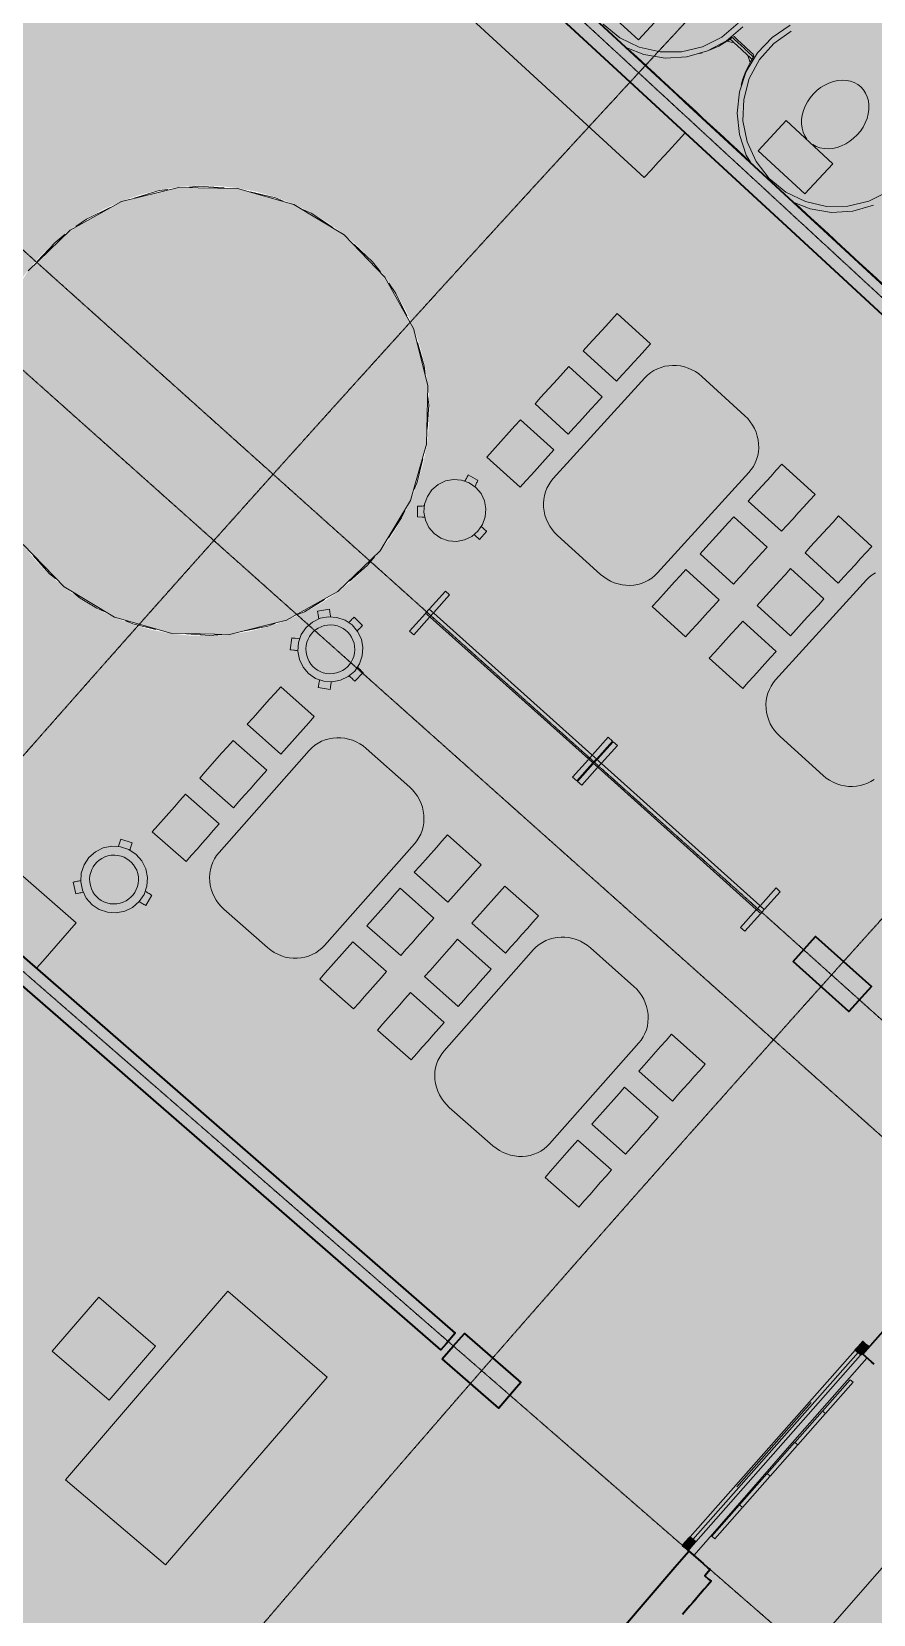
# Model space of a CAD drawing. Header units: millimetres. Extents: x -100577 to 287200, y -212120 to 238461.
# Drawn here: x 61937 to 66425, y 28818 to 37261 of the extents above; entities that cross this region are included whole.
import ezdxf

# ---------------------------------------------------------------- set-up
doc = ezdxf.new("R2010")
doc.units = ezdxf.units.MM
doc.linetypes.add('DASHDOT', pattern=[3.556, 2.54, -0.508, 0, -0.508])
for name, color, linetype, lineweight in [('01_切断（構造・壁）', 7, 'Continuous', 35), ('03_切断（ガラス）', 5, 'Continuous', 13), ('06_部屋の色', 8, 'Continuous', 0), ('10_見えがかり', 7, 'Continuous', 13), ('11_見えがかり（家具）', 8, 'Continuous', 9), ('40_通り芯', 1, 'DASHDOT', 9), ('50_寸法', 3, 'Continuous', 9), ('70_断面の位置', 6, 'DASHDOT', 9)]:
    doc.layers.add(name, color=color, linetype=linetype, lineweight=lineweight)

msp = doc.modelspace()

# ---------------------------------------------------------------- hatches: boundary and pattern name
at = {"layer": '01_切断（構造・壁）'}
for points in [[(65997.5, 32300.8), (66056.7, 32366.7), (66117.7, 32434.8), (66415.5, 32167.7), (66380.7, 32128.8), (66295.4, 32033.7)], [(66475.8, 30111.9), (66470.4, 30116.6), (66430.4, 30152.1), (66415.4, 30165.3), (66369.3, 30206), (66883.4, 30787.8), (67221.3, 31170.1), (67244.9, 31196.9), (67297.1, 31255.9), (67339.9, 31218.1), (67361.4, 31199), (67366.1, 31194.9), (67398.2, 31166.5), (67400.5, 31164.4), (67405.1, 31160.4), (67409.5, 31156.6), (67389, 31133.4), (67380.7, 31124.1), (67414.5, 31094.3), (67406.4, 31085.1), (67397.4, 31074.9), (67395.1, 31072.4), (67394.6, 31071.8), (67394.6, 31071.8), (67376.9, 31051.7), (67354.9, 31026.8), (67337.1, 31006.8), (67337.1, 31006.8), (67328.5, 30997), (67325.7, 30993.8), (67321.1, 30988.6), (67320.9, 30988.4), (67320.4, 30987.9), (67317.3, 30984.3), (67317.3, 30984.3), (67299.6, 30964.2), (67277.5, 30939.3), (67259.8, 30919.3), (67259.8, 30919.3), (67249.3, 30907.4), (67240, 30896.8), (67240, 30896.8), (67237.9, 30894.5), (67237.9, 30894.5), (67182.5, 30831.8), (67182.5, 30831.8), (67172, 30819.9), (67162.6, 30809.3), (67162.6, 30809.3), (67144.9, 30789.3), (67122.9, 30764.4), (67094.7, 30732.4), (67067.6, 30701.8), (67045.6, 30676.9), (67017.4, 30645), (66990.3, 30614.3), (66968.3, 30589.4), (66950.6, 30569.3), (66950.6, 30569.3), (66940.1, 30557.5), (66930.7, 30546.8), (66930.7, 30546.8), (66913, 30526.8), (66891, 30501.9), (66873.2, 30481.8), (66873.2, 30481.8), (66862.8, 30470), (66853.4, 30459.4), (66853.4, 30459.4), (66851.4, 30457.1), (66851.4, 30457.1), (66795.9, 30394.4), (66795.9, 30394.4), (66785.4, 30382.5), (66776.1, 30371.9), (66776.1, 30371.9), (66758.3, 30351.8), (66736.3, 30326.9), (66708.1, 30295), (66681, 30264.3), (66659, 30239.4), (66641.3, 30219.4), (66641.3, 30219.4), (66640.1, 30218.1), (66630.8, 30207.5), (66603.7, 30176.8), (66562.8, 30130.6), (66558.5, 30125.7), (66553.4, 30120), (66544.1, 30109.4), (66526.6, 30124.9), (66510.4, 30139.2), (66506.1, 30134.4), (66503.9, 30131.9), (66481.7, 30106.7), (66481.7, 30106.7), (66481.7, 30106.7)], [(64126.3, 30181.4), (64184.4, 30248.2), (64244.5, 30317.1), (64546.2, 30054.4), (64511.9, 30015), (64428, 29918.6)], [(66328.9, 30228.4), (66343.5, 30244.9), (66368.6, 30273.3), (66387.6, 30256.6), (66398.6, 30246.9), (66373.5, 30218.5), (66358.9, 30201.9), (66340, 30218.6)], [(65407.5, 29185.8), (65422.1, 29202.3), (65447.2, 29230.7), (65466.2, 29214), (65477.2, 29204.2), (65452.1, 29175.8), (65437.5, 29159.3), (65418.6, 29176)], [(64636.4, 27999.6), (64631, 28004.2), (64595.2, 28035), (64575.2, 28052.1), (64529.1, 28091.6), (64528.5, 28092.1), (64528.5, 28092.1), (64528.5, 28092.1), (64936.4, 28567.6), (64944.7, 28577.3), (65366.8, 29069.2), (65441.1, 29155.7), (65464.3, 29135.5), (65505.8, 29099.4), (65517, 29089.6), (65542.9, 29067.1), (65546.3, 29064.2), (65549.9, 29061.1), (65554.3, 29057.3), (65526.1, 29024.4), (65547, 29006.4), (65560.2, 28995.1), (65552.7, 28986.3), (65540.7, 28972.4), (65540.7, 28972.4), (65523.3, 28952.1), (65503.4, 28928.9), (65501.6, 28926.8), (65484.2, 28906.5), (65484.2, 28906.5), (65476.7, 28897.7), (65469.3, 28889.2), (65468.6, 28888.4), (65464.7, 28883.8), (65464.7, 28883.8), (65447.3, 28863.5), (65425.6, 28838.2), (65408.2, 28818), (65408.2, 28818), (65398.8, 28807.1), (65394.4, 28801.8), (65371.3, 28774.9), (65349.6, 28749.7), (65332.2, 28729.4), (65332.2, 28729.4), (65322.9, 28718.5), (65320.4, 28715.7), (65295.3, 28686.4), (65273.6, 28661.1), (65250.5, 28634.2), (65246.9, 28629.9), (65246.5, 28629.5), (65219.3, 28597.8), (65197.6, 28572.5), (65170.9, 28541.3), (65143.3, 28509.2), (65121.6, 28484), (65094.9, 28452.8), (65067.3, 28420.7), (65045.6, 28395.4), (65018.9, 28364.2), (64991.3, 28332.1), (64969.6, 28306.8), (64942.9, 28275.6), (64915.3, 28243.5), (64893.7, 28218.2), (64866.9, 28187.1), (64839.3, 28154.9), (64817.7, 28129.7), (64790.9, 28098.5), (64763.3, 28066.4), (64741.7, 28041.1), (64714.9, 28009.9), (64704.7, 27998.1), (64670.6, 28027.4), (64642.4, 27994.5), (64642.4, 27994.5), (64642.4, 27994.5)]]:
    msp.add_hatch(color=7, dxfattribs=at).paths.add_polyline_path(points)
at = {"layer": '06_部屋の色', "true_color": 0xd8ccb8}
msp.add_hatch(color=8, dxfattribs=at).paths.add_polyline_path([(53145.7, 13394.3), (53666, 14131.8), (54189.7, 14866.8), (54716.8, 15599.3), (55247.4, 16329.3), (55781.5, 17056.8), (56318.9, 17781.8), (56859.8, 18504.2), (57404.1, 19224.1), (57951.8, 19941.4), (58502.8, 20656.2), (59057.2, 21368.3), (59614.9, 22077.8), (60176, 22784.7), (60740.4, 23488.9), (61308.1, 24190.4), (61879.2, 24889.3), (62453.5, 25585.4), (63031.1, 26278.9), (63611.9, 26969.6), (64196, 27657.6), (64783.3, 28342.8), (65373.9, 29025.2), (65967.6, 29704.9), (66564.6, 30381.7), (67164.7, 31055.7), (67768, 31726.9), (68374.5, 32395.3), (68984.1, 33060.7), (69596.8, 33723.3), (70212.7, 34383), (70831.7, 35039.8), (71453.7, 35693.7), (72078.8, 36344.6), (72707, 36992.6), (73338.2, 37637.6), (73972.5, 38279.6), (74609.8, 38918.6), (75250, 39554.6), (75893.3, 40187.6), (76539.6, 40817.5), (77188.8, 41444.4), (77840.9, 42068.3), (78496, 42689), (79154, 43306.7), (79814.9, 43921.2), (80478.7, 44532.7), (81145.4, 45140.9), (82153.8, 44030.5), (81492.4, 43427), (80833.8, 42820.3), (80178, 42210.6), (79525.2, 41597.8), (78875.2, 40981.9), (78228.2, 40363), (77584.1, 39741), (76942.9, 39116), (76304.6, 38487.9), (75669.4, 37856.9), (75037.1, 37222.9), (74407.8, 36585.9), (73781.5, 35945.9), (73158.3, 35303), (72538, 34657.2), (71920.9, 34008.5), (71306.8, 33356.8), (70695.7, 32702.3), (70087.8, 32044.9), (69483, 31384.7), (68881.2, 30721.6), (68282.7, 30055.6), (67687.2, 29386.9), (67094.9, 28715.3), (66505.8, 28041), (65919.9, 27363.9), (65337.2, 26684.1), (64757.7, 26001.5), (64181.4, 25316.2), (63608.3, 24628.2), (63038.5, 23937.5), (62471.9, 23244.1), (61908.7, 22548), (61348.7, 21849.3), (60792, 21148), (60238.6, 20444), (59688.6, 19737.5), (59141.8, 19028.4), (58598.5, 18316.7), (58058.5, 17602.4), (57521.8, 16885.6), (56988.6, 16166.3), (56458.7, 15444.5), (55932.3, 14720.2), (55409.2, 13993.4), (54889.6, 13264.2), (54373.5, 12532.5), (53860.8, 11798.4), (53351.5, 11061.9), (52845.8, 10323), (52343.5, 9581.8), (51844.7, 8838.1), (51349.5, 8092.2), (50857.7, 7343.9), (50369.5, 6593.3), (49884.8, 5840.4), (49403.7, 5085.2), (48926.2, 4327.7), (48452.2, 3568.1), (47177.7, 4359.1), (47655.4, 5124.8), (48136.7, 5888.2), (48621.7, 6649.3), (49110.2, 7408.1), (49602.2, 8164.7), (50097.8, 8918.9), (50597, 9670.8), (51099.7, 10420.3), (51606, 11167.4), (52115.7, 11912.1), (52629, 12654.4)])
at = {"layer": '06_部屋の色', "true_color": 0xe9dfcf}
for points in [[(69183.6, 33329.2), (59145.9, 42600.1), (61199.4, 44791.1), (71100.4, 35374.3), (70142, 34351.7), (70167.6, 34327.8), (69209.3, 33305.4)], [(59145.9, 42600.1), (69183.6, 33329.2), (68240.3, 32292.7), (68266.2, 32269.2), (67323, 31232.9), (67297, 31256.3), (63750.1, 34437.3), (63796.7, 34490.9), (63858.3, 34575.7), (63912.3, 34665.5), (63958.3, 34759.8), (63995.8, 34857.6), (64024.7, 34958.4), (64044.7, 35061.3), (64055.7, 35165.5), (64057.5, 35270.4), (64050.2, 35374.9), (64033.8, 35478.5), (64008.4, 35580.2), (63974.3, 35679.3), (63931.7, 35775.1), (63880.8, 35866.8), (63822.2, 35953.7), (63756.3, 36035.1), (63683.4, 36110.5), (63604.3, 36179.3), (63519.5, 36240.9), (63429.6, 36294.9), (63335.4, 36340.9), (63237.6, 36378.5), (63136.8, 36407.3), (63033.9, 36427.4), (62929.6, 36438.3), (62824.8, 36440.1), (62720.2, 36432.8), (62616.7, 36416.4), (62515, 36391.1), (62415.9, 36356.9), (62320.1, 36314.3), (62228.4, 36263.5), (62141.5, 36204.9), (62060, 36138.9), (61984.6, 36066.1), (61962.4, 36040.5), (57124.7, 40379.3)], [(57124.7, 40379.3), (61962.4, 36040.5), (61915.9, 35986.9), (61854.2, 35902.1), (61800.2, 35812.3), (61754.3, 35718.1), (61716.7, 35620.2), (61687.8, 35519.4), (61667.8, 35416.5), (61656.9, 35312.3), (61655, 35207.5), (61662.4, 35102.9), (61678.8, 34999.3), (61704.1, 34897.6), (61738.2, 34798.5), (61780.9, 34702.7), (61831.7, 34611.1), (61890.3, 34524.1), (61956.3, 34442.7), (62029.1, 34367.3), (62108.2, 34298.5), (62193, 34236.9), (62282.9, 34182.9), (62377.1, 34136.9), (62475, 34099.4), (62575.8, 34070.5), (62678.7, 34050.5), (62782.9, 34039.5), (62887.7, 34037.7), (62992.3, 34045), (63095.8, 34061.4), (63197.6, 34086.7), (63296.7, 34120.9), (63392.4, 34163.5), (63484.1, 34214.3), (63571, 34273), (63652.5, 34338.9), (63727.9, 34411.8), (63750.1, 34437.3), (67297, 31256.3), (66368.9, 30206.1), (66395.1, 30182.9), (65467.2, 29133), (55136.2, 38129.2)], [(53252.5, 35933.7), (55136.2, 38129.2), (65440.9, 29156), (64528.3, 28092.3), (64554.8, 28069.5), (63642.4, 27006.1), (63615.7, 27028.7), (53397.7, 35666.8), (53469.3, 35750.3)], [(66206.3, 32234.4), (68107.4, 34323.2), (69183.6, 33329.2), (68240.3, 32292.7), (68266.2, 32269.2), (67323, 31232.9)], [(66395.1, 30182.9), (65467.2, 29133), (64336, 30118), (66206.3, 32234.4), (67297, 31256.3), (66368.9, 30206.1)], [(63615.7, 27028.7), (62496.9, 27974.5), (64336, 30118), (65440.9, 29156), (64528.3, 28092.3), (64554.8, 28069.5), (63642.4, 27006.1)]]:
    msp.add_hatch(color=8, dxfattribs=at).paths.add_polyline_path(points)
at = {"layer": '06_部屋の色', "true_color": 0x9fcb84}
h = msp.add_hatch(color=8, dxfattribs=at)
h.paths.add_polyline_path([(57319.5, 37890.7), (57526.9, 38125.6), (57734.7, 38360.2), (57942.8, 38594.4), (58151.3, 38828.3), (58360.2, 39061.9), (58464.1, 39177.8), (58569.4, 39295.2), (58778.9, 39528.1), (58988.9, 39760.7), (59199.2, 39993), (59409.8, 40225), (59620.8, 40456.7), (59832.2, 40688), (60043.9, 40919), (60255.9, 41149.7), (60468.4, 41380), (67002.1, 35345.3), (68108.2, 34323.6), (67906.7, 34105.1), (67705.5, 33886.2), (67504.6, 33667), (67304, 33447.5), (67103.8, 33227.7), (66903.9, 33007.6), (66704.4, 32787.2), (66505.2, 32566.4), (66306.3, 32345.4), (66209.8, 32237.7), (66206.4, 32234), (66107.8, 32124.1), (65909.7, 31902.4), (65711.8, 31680.5), (65514.3, 31458.2), (65317.2, 31235.6), (65120.4, 31012.8), (64923.9, 30789.6), (64727.8, 30566.1), (64532, 30342.4), (64336.6, 30118.3), (60415, 33533.2), (56493.5, 36948), (56699.5, 37184.2), (56905.8, 37420), (57112.5, 37655.5)])
h.paths.add_polyline_path([(61915.9, 35986.9), (61854.2, 35902.1), (61800.2, 35812.3), (61754.3, 35718.1), (61716.7, 35620.2), (61687.8, 35519.4), (61667.8, 35416.5), (61656.9, 35312.3), (61655, 35207.5), (61662.4, 35102.9), (61678.8, 34999.3), (61704.1, 34897.6), (61738.2, 34798.5), (61780.9, 34702.7), (61831.7, 34611.1), (61890.3, 34524.1), (61956.3, 34442.7), (62029.1, 34367.3), (62108.2, 34298.5), (62193, 34236.9), (62282.9, 34182.9), (62377.1, 34136.9), (62475, 34099.4), (62575.8, 34070.5), (62678.7, 34050.5), (62782.9, 34039.5), (62887.7, 34037.7), (62992.3, 34045), (63095.8, 34061.4), (63197.6, 34086.7), (63296.7, 34120.9), (63392.4, 34163.5), (63484.1, 34214.3), (63571, 34273), (63652.5, 34338.9), (63727.9, 34411.8), (63750, 34437.1), (63796.7, 34490.9), (63858.3, 34575.7), (63912.3, 34665.5), (63958.3, 34759.8), (63995.8, 34857.6), (64024.7, 34958.4), (64044.7, 35061.3), (64055.7, 35165.5), (64057.5, 35270.4), (64050.2, 35374.9), (64033.8, 35478.5), (64008.4, 35580.2), (63974.3, 35679.3), (63931.7, 35775.1), (63880.8, 35866.8), (63822.2, 35953.7), (63756.3, 36035.1), (63683.4, 36110.5), (63604.3, 36179.3), (63519.5, 36240.9), (63429.6, 36294.9), (63335.4, 36340.9), (63237.6, 36378.5), (63136.8, 36407.3), (63033.9, 36427.4), (62929.6, 36438.3), (62824.8, 36440.1), (62720.2, 36432.8), (62616.7, 36416.4), (62515, 36391.1), (62415.9, 36356.9), (62320.1, 36314.3), (62228.4, 36263.5), (62141.5, 36204.9), (62060, 36138.9), (61984.6, 36066.1), (61962.3, 36040.4)], flags=0)
at = {"layer": '06_部屋の色', "true_color": 0xd5ebee}
msp.add_hatch(color=8, dxfattribs=at).paths.add_polyline_path([(69069.5, 35356.8), (69120.7, 35411.4), (68613.5, 34868.5), (68108.2, 34323.6), (62967.1, 39072.1), (65421.4, 38776)])
at = {"layer": '06_部屋の色', "true_color": 0x9fcb84}
msp.add_hatch(color=8, dxfattribs=at).paths.add_polyline_path([(62142.6, 36203.2), (62416.6, 36355.1), (62720.5, 36430.9), (63033.8, 36425.4), (63334.9, 36339.1), (63603.4, 36177.7), (63821, 35952.4), (63972.9, 35678.4), (64048.7, 35374.5), (64043.2, 35061.2), (63956.9, 34760.1), (63795.5, 34491.6), (63570.2, 34274), (63296.2, 34122.1), (62992.2, 34046.3), (62679, 34051.8), (62377.9, 34138.1), (62109.4, 34299.5), (61891.8, 34524.8), (61739.9, 34798.8), (61664.1, 35102.8), (61669.6, 35416), (61755.9, 35717.1), (61917.3, 35985.6)])
at = {"layer": '06_部屋の色', "true_color": 0xd9d3ec}
msp.add_hatch(color=8, dxfattribs=at).paths.add_polyline_path([(63412.5, 29049.6), (62953.7, 28512.9), (62496.9, 27974.5), (56616.6, 32945.6), (57091.6, 33505.5), (57568.7, 34063.6), (58047.9, 34620), (58529.1, 35174.6), (64336, 30118), (63873.3, 29584.7)])

# ---------------------------------------------------------------- linework, layer by layer
at = {"layer": '01_切断（構造・壁）'}
for points in [[(67895, 34438.9), (66009.3, 36179.4), (64246.8, 37806.3), (62776.9, 39163.2), (62779.5, 39166), (62818.4, 39208), (62859.8, 39252.9), (62859.8, 39252.9), (62859.8, 39252.9), (63911.3, 38281.1), (65378, 36925.6), (65378, 36925.6), (65419, 36887.8), (65419, 36887.8), (67223.7, 35219.9), (67975, 34525.6), (67975, 34525.6), (67975, 34525.6), (67924.5, 34470.8), (67895.1, 34439.1), (67895, 34438.9)], [(60693.9, 33368.8), (64196, 30317.4), (64196, 30317.4), (64196, 30317.4), (64147.5, 30261.8), (64119.1, 30229.1), (62587.3, 31562.1), (61308.9, 32674.7)], [(65997.5, 32300.8), (66056.7, 32366.7), (66117.7, 32434.8), (66415.5, 32167.7), (66380.7, 32128.8), (66295.4, 32033.7), (65997.5, 32300.8)], [(66430.4, 30152.1), (66415.4, 30165.3), (66369.3, 30206), (66883.4, 30787.8)], [(64126.3, 30181.4), (64184.4, 30248.2), (64244.5, 30317.1), (64546.2, 30054.4), (64511.9, 30015), (64428, 29918.6), (64126.3, 30181.4)], [(66328.9, 30228.4), (66343.5, 30244.9), (66368.6, 30273.3), (66387.6, 30256.6), (66398.6, 30246.9), (66373.5, 30218.5), (66358.9, 30201.9), (66340, 30218.6), (66328.9, 30228.4)], [(65407.5, 29185.8), (65422.1, 29202.3), (65447.2, 29230.7), (65466.2, 29214), (65477.2, 29204.2), (65452.1, 29175.8), (65437.5, 29159.3), (65418.6, 29176), (65407.5, 29185.8)], [(64944.7, 28577.3), (65366.8, 29069.2), (65441.1, 29155.7), (65464.3, 29135.5), (65505.8, 29099.4), (65517, 29089.6), (65542.9, 29067.1), (65546.3, 29064.2), (65549.9, 29061.1), (65554.3, 29057.3), (65526.1, 29024.4), (65547, 29006.4), (65560.2, 28995.1), (65552.7, 28986.3), (65540.7, 28972.4), (65540.7, 28972.4), (65523.3, 28952.1), (65503.4, 28928.9), (65501.6, 28926.8), (65484.2, 28906.5), (65484.2, 28906.5), (65476.7, 28897.7), (65469.3, 28889.2), (65468.6, 28888.4), (65464.7, 28883.8), (65464.7, 28883.8), (65447.3, 28863.5), (65425.6, 28838.2), (65408.2, 28818)]]:
    msp.add_lwpolyline(points, dxfattribs=at)
at = {"layer": '03_切断（ガラス）'}
for points in [[(65462.3, 29217.6), (66343.9, 30215.1)], [(65697.4, 29497.7), (65895.3, 29723.3), (66093.1, 29948.8)]]:
    msp.add_lwpolyline(points, dxfattribs=at)
at = {"layer": '10_見えがかり'}
for points in [[(62483.7, 36373.9), (62617.3, 36413.5), (62663.6, 36418.8)], [(62778.8, 36431.9), (62824.9, 36437.1), (62963.5, 36428.7)], [(63102.5, 36407.8), (63236.6, 36375.6), (63278.9, 36357.2)], [(62172.2, 36221.9), (62230, 36260.9), (62354.7, 36323.1)], [(63386.3, 36310.5), (63428.2, 36292.3), (63542.2, 36216.9)], [(61966.4, 36035.9), (62062, 36136.6), (62116, 36180.4)], [(63656.1, 36126.1), (63754, 36033.2), (63796.5, 35980.6)], [(63841, 35920.4), (63878.3, 35865.2), (63937.7, 35746)], [(63993.6, 35603.7), (64030.8, 35477.9), (64035.8, 35434.3)], [(64049.6, 35313.3), (64054.5, 35270.3), (64046.6, 35141.1)], [(64022.8, 34982.8), (63993, 34858.6), (63975.9, 34819.4)], [(63926.5, 34705.7), (63909.7, 34667), (63839.9, 34561.5)], [(62065, 34342.5), (62031.2, 34369.4), (61945.5, 34466.3)], [(63766.9, 34461.2), (63725.7, 34413.8), (63631.7, 34330.7)], [(62323.5, 34168.5), (62284.3, 34185.5), (62194.7, 34239.4), (62161.3, 34266)], [(63497.7, 34231.5), (63391.1, 34166.2), (63352.2, 34150.9)], [(62598.9, 34072.7), (62475.9, 34102.2), (62437.2, 34119.1)], [(62950.3, 34045.1), (62887.7, 34040.7), (62762.4, 34048.3)], [(63235.6, 34104.9), (63196.7, 34089.6), (63074.2, 34064.7)], [(65448.6, 29232.2), (66327.6, 30226.9)], [(65469, 29134.1), (65967.6, 29704.9), (66390.6, 30184.5)], [(66357.6, 30200.4), (65478.5, 29205.7)], [(66169.4, 29889.4), (66154.5, 29902.6), (66302, 30069.6), (66317, 30056.3), (66169.4, 29889.4)], [(66021.9, 29722.4), (66006.9, 29735.7), (66153.1, 29901.1)], [(66168.1, 29887.9), (66021.9, 29722.4)], [(65874.4, 29555.5), (65859.4, 29568.8), (66005.6, 29734.2)], [(66020.6, 29720.9), (65874.4, 29555.5)], [(65726.9, 29388.6), (65711.9, 29401.8), (65858.1, 29567.3)], [(65873.1, 29554), (65726.9, 29388.6)], [(65579.3, 29221.6), (65564.4, 29234.9), (65710.6, 29400.3)], [(65725.5, 29387.1), (65579.3, 29221.6)]]:
    msp.add_lwpolyline(points, dxfattribs=at)
at = {"layer": '11_見えがかり（家具）'}
for points in [[(65276.5, 36563.3), (65239.7, 36523.4), (65202.9, 36483.4), (62848, 38650), (62922.8, 38731.2), (62997.6, 38812.5), (63035.1, 38853.1), (63068.7, 38889.5), (64091.1, 37947.4)], [(64922.7, 37448), (65073.2, 37610.5), (65322.6, 37379.4), (65172.3, 37217.1), (64922.7, 37448)], [(64983.9, 37301.1), (65072.9, 37228.7), (65176.2, 37178.4), (65288.2, 37153.1), (65403, 37153.9), (65514.6, 37180.9), (65617.1, 37232.7), (65705.1, 37306.5)], [(65728.7, 37287.8), (65641.6, 37213), (65540.4, 37158.7), (65429.9, 37127.5), (65315.2, 37120.8), (65201.8, 37139), (65111.4, 37174.7)], [(65675.2, 37231.4), (65682.5, 37235.5), (65693.7, 37225.1), (65705, 37214.6), (65716.3, 37204.1), (65772.7, 37151.8), (65784, 37141.3), (65788.4, 37130), (65785.9, 37126.2)], [(65987.8, 37264.9), (65894.1, 37198.4), (65818.1, 37112.4), (65763.7, 37011.2), (65733.9, 36900.3), (65730.1, 36785.6), (65752.6, 36673), (65800.2, 36568.5), (65870.4, 36477.6), (65959.4, 36405.1), (66062.7, 36354.9), (66174.7, 36329.5), (66289.5, 36330.4), (66401.1, 36357.4), (66503.6, 36409.2)], [(65747.5, 37049.4), (65806.8, 37147.8), (65885.9, 37231.1), (65981, 37295.4)], [(65764.7, 36571.4), (65738, 36596.1), (65701.1, 36630.2), (65664.2, 36664.3), (65627.3, 36698.4), (65553.6, 36766.6), (65516.7, 36800.6), (65479.8, 36834.7), (65442.9, 36868.8), (65406, 36902.9), (65369.2, 36937), (65332.3, 36971.1), (65295.4, 37005.2), (65258.5, 37039.2), (65221.6, 37073.3), (65184.8, 37107.4), (65147.9, 37141.5), (65116.4, 37170.6)], [(65551.8, 37162.6), (65555.1, 37163.7), (65600.6, 37184.8), (65644, 37210.1), (65682.8, 37202.5), (65719.6, 37168.3), (65756.4, 37134.2), (65767.8, 37096.2), (65745.8, 37051.1), (65728.2, 37004.1), (65720.7, 36976.1)], [(65646.5, 37211.6), (65658, 37219.5), (65660, 37221)], [(65661.7, 37222.1), (65667.4, 37226.3), (65673.1, 37230.6), (65678.3, 37226.3), (65683.5, 37221.5), (65688.8, 37216.6), (65699.2, 37206.9), (65704.4, 37202.1), (65709.6, 37197.2), (65714.8, 37192.4), (65720.1, 37187.6), (65725.3, 37182.7), (65730.5, 37177.9), (65735.7, 37173), (65746.1, 37163.3), (65751.4, 37158.5), (65756.6, 37153.7), (65761.8, 37148.8), (65767, 37144), (65772.2, 37139.1), (65777.5, 37134.3), (65782.7, 37129.4), (65784.5, 37124.2), (65780.7, 37118.2), (65776.5, 37115.6), (65766, 37125.3), (65760.8, 37130.1), (65759.3, 37131.5)], [(65680, 37205.1), (65677.3, 37207.6), (65672.1, 37212.4), (65661.7, 37222.1)], [(65500.2, 37145.3), (65507.7, 37147.1), (65511.8, 37148.6)], [(65778.4, 37114.4), (65772.1, 37104), (65769.1, 37098.8)], [(65770.6, 36565.5), (65747.7, 36603.4), (65710.9, 36712.2), (65698.4, 36826.4), (65710.8, 36940.6), (65747.5, 37049.4)], [(66073.3, 36886.7), (66087.8, 36908.4), (66104.7, 36928.5), (66123.5, 36946.8), (66144.1, 36962.9), (66166, 36976.6), (66188.8, 36987.5), (66212.2, 36995.6), (66235.8, 37000.7), (66259.1, 37002.7), (66281.8, 37001.5), (66303.4, 36997.2), (66323.7, 36989.9), (66342.2, 36979.7), (66358.7, 36966.7), (66372.8, 36951.2), (66384.3, 36933.5), (66393.1, 36913.8), (66398.9, 36892.5), (66401.7, 36870), (66401.5, 36846.6), (66398.1, 36822.7), (66391.8, 36798.8), (66382.5, 36775.3), (66370.5, 36752.5), (66356, 36730.9), (66339.1, 36710.7), (66320.3, 36692.5), (66299.8, 36676.4), (66278, 36662.7), (66255.2, 36651.8), (66231.8, 36643.7), (66208.2, 36638.6), (66184.9, 36636.6), (66162.2, 36637.7), (66140.6, 36642), (66120.3, 36649.2), (66102.8, 36658.9)], [(66070.5, 36688.8), (66059.6, 36705.6), (66050.8, 36725.2), (66044.9, 36746.5), (66042.1, 36769), (66042.3, 36792.5), (66045.7, 36816.3), (66052, 36840.3), (66061.3, 36863.9), (66073.3, 36886.7)], [(65811, 36626.4), (65960.6, 36788), (66210, 36556.8), (66060.6, 36395.5), (65811, 36626.4)], [(65420.9, 36719.9), (65387, 36683.2), (65350.2, 36643.3), (65313.4, 36603.3), (65276.5, 36563.3)], [(62142.6, 36203.2), (62416.6, 36355.1), (62720.5, 36430.9), (63033.8, 36425.4), (63334.9, 36339.1), (63603.4, 36177.7), (63821, 35952.4), (63972.9, 35678.4), (64048.7, 35374.5), (64043.2, 35061.2), (63956.9, 34760.1), (63795.5, 34491.6), (63570.2, 34274), (63296.2, 34122.1), (62992.2, 34046.3), (62679, 34051.8), (62377.9, 34138.1), (62109.4, 34299.5), (61891.8, 34524.8)], [(66426.9, 36335.2), (66316.4, 36304), (66201.7, 36297.3), (66088.3, 36315.5), (66006, 36348)], [(66645.4, 35757.5), (66625.6, 35775.8), (66588.8, 35809.8), (66551.9, 35843.9), (66515.1, 35877.9), (66478.3, 35911.9), (66441.5, 35946), (66404.6, 35980), (66367.8, 36014), (66331, 36048.1), (66294.2, 36082.1), (66257.3, 36116.1), (66220.5, 36150.2), (66183.7, 36184.2), (66146.9, 36218.2), (66110, 36252.3), (66073.2, 36286.3), (66036.4, 36320.3), (66010.9, 36343.9)], [(61917.3, 35985.6), (62142.6, 36203.2)], [(65086.1, 35430.5), (65056, 35397.5), (64878.6, 35559.2), (64908.7, 35592.2), (64999.1, 35691.2), (65029.2, 35724.2), (65059.3, 35757.1), (65236.5, 35595.2), (65206.4, 35562.3), (65176.3, 35529.3), (65146.2, 35496.4), (65116.1, 35463.4), (65086.1, 35430.5)], [(64828.7, 35147.7), (64798.7, 35114.7), (64621, 35276), (64651, 35309.1), (64741.1, 35408.2), (64771.2, 35441.3), (64801.3, 35474.3), (64978.7, 35312.7), (64948.7, 35279.7), (64918.7, 35246.7), (64888.7, 35213.7), (64858.7, 35180.7), (64828.7, 35147.7)], [(64677.1, 34806.7), (64684.7, 34826), (64694.2, 34844.3), (64705.6, 34861.6), (64718.6, 34877.6), (65207.2, 35414.9), (65221.8, 35429.4), (65237.9, 35442.3), (65255.3, 35453.5), (65273.8, 35463), (65293.2, 35470.5), (65313.3, 35476.1), (65334, 35479.6), (65355, 35481.1), (65376.1, 35480.6), (65397.2, 35477.9), (65418, 35473.3), (65438.4, 35466.6), (65458.1, 35458), (65476.9, 35447.6), (65494.7, 35435.4), (65511.3, 35421.6), (65740, 35212.3), (65755.3, 35197), (65769, 35180.4), (65781.1, 35162.6), (65791.4, 35143.8), (65799.9, 35124.1), (65806.4, 35103.8), (65810.9, 35083.1), (65813.4, 35062.1), (65813.9, 35041.1), (65812.2, 35020.2), (65808.5, 34999.7), (65802.8, 34979.7), (65795.1, 34960.6), (65785.6, 34942.3), (65774.2, 34925.1), (65761.1, 34909.3), (65274.5, 34374), (65259.9, 34359.5), (65243.9, 34346.6), (65226.7, 34335.4), (65208.3, 34325.9), (65189, 34318.3), (65168.9, 34312.7), (65148.3, 34309.1), (65127.3, 34307.5), (65106.2, 34308), (65085.1, 34310.5), (65064.3, 34315.1), (65043.9, 34321.7), (65024.2, 34330.2), (65005.3, 34340.5), (64987.5, 34352.6), (64970.8, 34366.3), (64740.8, 34574.2), (64725.5, 34589.4), (64711.7, 34606), (64699.5, 34623.7), (64689.1, 34642.5), (64680.5, 34662.1), (64673.9, 34682.4), (64669.3, 34703.2), (64666.7, 34724.2), (64666.2, 34745.2), (64667.8, 34766.1), (64671.4, 34786.7), (64677.1, 34806.7)], [(64571.8, 34864.4), (64541.9, 34831.3), (64363.9, 34992.3), (64393.9, 35025.4), (64483.8, 35124.8), (64513.8, 35157.9), (64543.8, 35190.9), (64721.6, 35029.7), (64691.6, 34996.7), (64661.6, 34963.6), (64631.7, 34930.5), (64601.7, 34897.5), (64571.8, 34864.4)], [(64104.6, 34845.8), (64143.6, 34864.5), (64186.1, 34872.4), (64229.2, 34869.1), (64269.9, 34854.8), (64305.4, 34830.4), (64333.3, 34797.6), (64351.8, 34758.6), (64359.5, 34716.1), (64356, 34673), (64341.4, 34632.2), (64316.9, 34596.6), (64283.9, 34568.4), (64244.9, 34549.7), (64202.4, 34541.8), (64159.3, 34545.1), (64118.6, 34559.4), (64083.1, 34583.8), (64055.2, 34616.6), (64036.7, 34655.6), (64029, 34698.1), (64032.5, 34741.2), (64047, 34781.9), (64071.6, 34817.6), (64104.6, 34845.8)], [(64250, 34869), (64252.5, 34873.6), (64255, 34878.1), (64257.5, 34882.7), (64260, 34887.3), (64262.5, 34891.9), (64265, 34896.5), (64315, 34869.3), (64315.1, 34869.3), (64315.2, 34869.2), (64315.2, 34869.1), (64315.3, 34869), (64315.4, 34869), (64315.5, 34868.9), (64315.7, 34868.7), (64315.8, 34868.6), (64315.9, 34868.6), (64315.9, 34868.5), (64311.7, 34858.6), (64309.6, 34853.7), (64305.4, 34843.8), (64303.2, 34838.9), (64301.7, 34835.3)], [(65965.3, 34628.6), (65935.4, 34595.8), (65758.1, 34757.5), (65788, 34790.3), (65877.8, 34888.7), (65907.7, 34921.5), (65937.7, 34954.3), (66114.8, 34792.3), (66084.9, 34759.6), (66055, 34726.9), (66025.1, 34694.1), (65995.2, 34661.4), (65965.3, 34628.6)], [(64247.7, 34864.7), (64250, 34869)], [(63995.7, 34672.7), (63995.5, 34672.9), (63995.4, 34673), (63995.3, 34673), (63995.2, 34673.1), (63995.2, 34673.2), (63993.9, 34730.2), (64004.3, 34730.5), (64009.5, 34730.7), (64019.9, 34730.9), (64025.1, 34731.1), (64029.7, 34731.2)], [(64031.8, 34671), (64029.7, 34671.1), (64024.1, 34671.3), (64018.5, 34671.5), (63996.1, 34672.3), (63996, 34672.4), (63995.9, 34672.5), (63995.9, 34672.5), (63995.8, 34672.6), (63995.7, 34672.7)], [(64335.5, 34620.1), (64342.6, 34613.8), (64346.5, 34610.3), (64350.4, 34606.9), (64354.3, 34603.4), (64358.1, 34600), (64362, 34596.5), (64362.1, 34596.5), (64362.2, 34596.4), (64362.3, 34596.3), (64362.3, 34596.3), (64362.4, 34596.2), (64362.5, 34596.1), (64362.6, 34596.1), (64362.6, 34596), (64362.7, 34595.9), (64362.8, 34595.8), (64363, 34595.7), (64325, 34552.9), (64321.5, 34556), (64318, 34559.1), (64314.5, 34562.2), (64311, 34565.3), (64307.5, 34568.4), (64304, 34571.5), (64300.5, 34574.6), (64297.4, 34577.3)], [(65709.5, 34347.5), (65679.7, 34314.7), (65502, 34476), (65531.8, 34508.9), (65621.4, 34607.5), (65651.3, 34640.3), (65681.2, 34673.1), (65858.6, 34511.5), (65828.8, 34478.8), (65799, 34446), (65769.1, 34413.2), (65739.3, 34380.3), (65709.5, 34347.5)], [(66268.2, 34352.3), (66238.4, 34319.6), (66061.1, 34481.3), (66090.9, 34514), (66180.5, 34612.2), (66210.4, 34644.9), (66240.3, 34677.6), (66417.4, 34515.7), (66387.6, 34483), (66357.7, 34450.4), (66327.9, 34417.7), (66298.1, 34385), (66268.2, 34352.3)], [(65454.2, 34066), (65424.4, 34033.1), (65246.5, 34194.1), (65276.2, 34227), (65365.6, 34325.7), (65395.4, 34358.6), (65425.3, 34391.5), (65603, 34230.3), (65573.3, 34197.4), (65543.5, 34164.6), (65513.7, 34131.7), (65484, 34098.8), (65454.2, 34066)], [(66013, 34071.8), (65983.2, 34039.1), (65805.5, 34200.4), (65835.3, 34233.2), (65924.7, 34331.6), (65954.5, 34364.3), (65984.4, 34397.1), (66161.8, 34235.5), (66132, 34202.8), (66102.2, 34170.1), (66072.5, 34137.3), (66042.7, 34104.6), (66013, 34071.8)], [(65863.3, 33733), (65870.8, 33752.2), (65880.3, 33770.4), (65891.5, 33787.5), (65904.4, 33803.4), (66389, 34336.3), (66403.5, 34350.7), (66419.5, 34363.5), (66436.8, 34374.6)], [(64058.4, 34182.5), (64143.3, 34277), (64165.6, 34257), (64080.8, 34162.5)], [(63434.2, 34112), (63475.1, 34131.8), (63519.8, 34140.3), (63565.1, 34136.9), (63608, 34121.9), (63645.6, 34096.3), (63675.3, 34061.9), (63695, 34021), (63703.5, 33976.3), (63700.2, 33931), (63685.2, 33888.1), (63659.6, 33850.5), (63625.2, 33820.8), (63584.2, 33801.1), (63539.6, 33792.6), (63494.2, 33796), (63451.3, 33810.9), (63413.7, 33836.5), (63384.1, 33870.9), (63364.3, 33911.9), (63355.8, 33956.5), (63359.2, 34001.9), (63374.2, 34044.8), (63399.8, 34082.4), (63434.2, 34112)], [(63461.5, 34169.4), (63524.3, 34180.5), (63529.2, 34152.6), (63530.2, 34147.1), (63531.2, 34141.5), (63531.2, 34141.4)], [(63468.3, 34130.7), (63467.3, 34136), (63466.4, 34141.5), (63461.5, 34169.4)], [(63628.5, 34110.4), (63628.8, 34110.7), (63632.8, 34114.7), (63636.8, 34118.7), (63640.8, 34122.7), (63644.8, 34126.7), (63648.8, 34130.7), (63651.4, 34133.4), (63652.8, 34134.7), (63656.8, 34138.7), (63701.9, 34093.6), (63697.9, 34089.6), (63693.9, 34085.6), (63689.9, 34081.6), (63685.9, 34077.6), (63681.9, 34073.6), (63677.9, 34069.6), (63674.4, 34066.1)], [(63951.9, 34063.6), (64036.6, 34158.2)], [(64058.9, 34138.2), (63974.2, 34043.6), (63951.9, 34063.6)], [(64037.9, 34159.7), (64057.1, 34181), (64079.4, 34161), (64060.3, 34139.6), (64037.9, 34159.7)], [(64905.7, 33381.6), (64061.8, 34138.3)], [(64080.9, 34159.6), (64924.7, 33402.8)], [(65758.2, 33790.9), (65728.5, 33758.1), (65550.5, 33919), (65580.2, 33951.9), (65669.5, 34050.4), (65699.2, 34083.2), (65729, 34116.1), (65906.7, 33954.8), (65877, 33922), (65847.3, 33889.3), (65817.6, 33856.5), (65787.9, 33823.7), (65758.2, 33790.9)], [(63354, 33958.9), (63349.2, 33959.5), (63343.6, 33960.3), (63338, 33961.1), (63332.4, 33961.9), (63321.2, 33963.5), (63315.6, 33964.3), (63324.5, 34027.4), (63330.1, 34026.7), (63335.7, 34025.9), (63341.3, 34025.1)], [(63418.6, 34034.7), (63427.6, 34047.6), (63438.2, 34059.3), (63450.5, 34070), (63464.7, 34079.5), (63480.4, 34087.1), (63497.3, 34092.7), (63514.9, 34096), (63532.9, 34096.8), (63550.6, 34095.1), (63567.6, 34091.2), (63583.5, 34085.2), (63598, 34077.5), (63610.8, 34068.5), (63622.5, 34058), (63633.3, 34045.6), (63642.7, 34031.4), (63650.4, 34015.7), (63656, 33998.9), (63659.2, 33981.2), (63660, 33963.3), (63658.4, 33945.5), (63654.4, 33928.5), (63648.4, 33912.6), (63640.7, 33898.1), (63631.7, 33885.3), (63621.2, 33873.6), (63608.8, 33862.8), (63594.7, 33853.4), (63579, 33845.7), (63562.1, 33840.2), (63544.4, 33836.9), (63526.5, 33836.1), (63508.8, 33837.7), (63491.8, 33841.7), (63475.9, 33847.7), (63461.4, 33855.4), (63448.5, 33864.4), (63436.8, 33874.9), (63426.1, 33887.3), (63416.7, 33901.4), (63409, 33917.1), (63403.4, 33934), (63400.1, 33951.7), (63399.3, 33969.6), (63401, 33987.3), (63404.9, 34004.3), (63410.9, 34020.2), (63418.6, 34034.7)], [(63341.3, 34025.1), (63352.4, 34023.5), (63364.1, 34021.9)], [(63675.4, 33870.1), (63675.7, 33869.8), (63679.7, 33865.9), (63683.8, 33862), (63687.9, 33858.1), (63691.9, 33854.1), (63696, 33850.2), (63700.1, 33846.3), (63704.1, 33842.4), (63659.8, 33796.5), (63655.8, 33800.4), (63651.7, 33804.3), (63647.6, 33808.2), (63643.6, 33812.2), (63639.5, 33816.1), (63635.4, 33820), (63631.6, 33823.7)], [(63534.2, 33791), (63533.4, 33785.8), (63532.5, 33780.3), (63531.7, 33775.2), (63531.7, 33775.2), (63530.8, 33769.1), (63529.9, 33763.5), (63528.1, 33752.3), (63465.1, 33762.3), (63466, 33767.9), (63466.9, 33773.5), (63467.7, 33779.1), (63468.6, 33784.2), (63468.7, 33785.2), (63469.5, 33790.2), (63471.3, 33801.4), (63471.3, 33801.8)], [(60675.4, 33527.5), (60747.4, 33609.9), (60783.4, 33651.2), (60819.4, 33692.4), (62174.5, 32507.7), (62138.9, 32466.8), (62103.2, 32426), (62067.5, 32385.1), (62031.9, 32344.3), (61996.2, 32303.4), (61963.2, 32265.5)], [(63295.9, 33440.5), (63266.3, 33407.1), (63086.8, 33566.3), (63116.4, 33599.7), (63205.4, 33699.9), (63235, 33733.3), (63264.7, 33766.7), (63444.1, 33607.2), (63414.4, 33573.9), (63384.8, 33540.5), (63355.1, 33507.2), (63325.5, 33473.8), (63295.9, 33440.5)], [(66430, 33272.7), (66412.8, 33261.5), (66394.5, 33252.2), (66375.3, 33244.7), (66355.4, 33239.2), (66334.8, 33235.7), (66313.9, 33234.2), (66292.9, 33234.8), (66271.9, 33237.4), (66251.1, 33242.1), (66230.8, 33248.7), (66211.1, 33257.2), (66192.3, 33267.6), (66174.4, 33279.7), (66157.7, 33293.4), (65927.8, 33501.3), (65912.4, 33516.5), (65898.6, 33533), (65886.4, 33550.7), (65875.9, 33569.5), (65867.3, 33589.1), (65860.6, 33609.3), (65855.9, 33629.9), (65853.3, 33650.9), (65852.7, 33671.8), (65854.2, 33692.6), (65857.7, 33713.1), (65863.3, 33733)], [(63042.4, 33154.2), (63012.9, 33120.7), (62833, 33279.6), (62862.6, 33313.1), (62951.3, 33413.5), (62981, 33446.9), (63010.6, 33480.4), (63190.2, 33321.2), (63160.6, 33287.8), (63131.1, 33254.4), (63101.5, 33221), (63072, 33187.6), (63042.4, 33154.2)], [(62895.5, 32811.2), (62902.9, 32830.5), (62912.2, 32849), (62923.3, 32866.4), (62936.1, 32882.6), (63417.2, 33426.5), (63431.7, 33441.2), (63447.6, 33454.3), (63464.8, 33465.8), (63483.2, 33475.5), (63502.5, 33483.3), (63522.5, 33489.2), (63543.1, 33493), (63564.1, 33494.8), (63585.3, 33494.5), (63606.4, 33492.1), (63627.3, 33487.8), (63647.7, 33481.4), (63667.5, 33473), (63686.5, 33462.9), (63704.5, 33450.9), (63721.2, 33437.4), (63952.8, 33231.3), (63968.3, 33216.2), (63982.2, 33199.7), (63994.5, 33182.1), (64005.1, 33163.4), (64013.9, 33143.9), (64020.7, 33123.6), (64025.5, 33103), (64028.3, 33082), (64029, 33061), (64027.6, 33040.1), (64024.2, 33019.6), (64018.8, 32999.6), (64011.3, 32980.3), (64002, 32961.9), (63990.9, 32944.6), (63978.1, 32928.5), (63498.8, 32386.7), (63484.4, 32372), (63468.6, 32358.8), (63451.5, 32347.4), (63433.2, 32337.6), (63414, 32329.8), (63394, 32323.9), (63373.5, 32320), (63352.5, 32318.1), (63331.4, 32318.3), (63310.3, 32320.6), (63289.4, 32324.9), (63268.9, 32331.2), (63249.1, 32339.4), (63230.1, 32349.5), (63212, 32361.3), (63195.2, 32374.8), (62962.4, 32579.5), (62946.9, 32594.5), (62932.8, 32610.9), (62920.4, 32628.5), (62909.7, 32647.1), (62900.9, 32666.6), (62894, 32686.8), (62889.1, 32707.5), (62886.2, 32728.5), (62885.4, 32749.5), (62886.7, 32770.5), (62890.1, 32791.1), (62895.5, 32811.2)], [(64927.5, 33402.9), (65011.8, 33496.9), (65034.2, 33476.8), (64949.9, 33382.9)], [(64953.6, 33379.6), (65037.9, 33473.5), (65060.2, 33453.4), (64975.9, 33359.5)], [(64821.6, 33284.7), (64905.8, 33378.7)], [(64928.2, 33358.7), (64843.9, 33264.7), (64821.6, 33284.7)], [(64847.7, 33261.4), (64931.9, 33355.4)], [(64907.2, 33380.2), (64926.2, 33401.4), (64948.5, 33381.4), (64929.5, 33360.2), (64907.2, 33380.2)], [(64933.2, 33356.9), (64952.2, 33378.1), (64974.6, 33358), (64955.6, 33336.8), (64933.2, 33356.9)], [(64976.1, 33356.7), (65819.8, 32599.8)], [(64954.2, 33335.3), (64870, 33241.4), (64847.7, 33261.4)], [(65800.9, 32578.8), (64957, 33335.5)], [(62789.5, 32867.4), (62760, 32833.9), (62579.8, 32992.5), (62609.3, 33026), (62697.9, 33126.5), (62727.4, 33160), (62757, 33193.5), (62936.9, 33034.7), (62907.4, 33001.3), (62877.9, 32967.8), (62848.4, 32934.4), (62818.9, 32900.9), (62789.5, 32867.4)], [(62400.5, 32915.6), (62402.1, 32920.8), (62403.9, 32926.2), (62405.7, 32931.7), (62407.4, 32937.1), (62409.2, 32942.5), (62411, 32948), (62412.7, 32953.4)], [(62412.7, 32953.4), (62473.4, 32933.7), (62471.7, 32928.2), (62469.9, 32922.8), (62468.1, 32917.4), (62466.3, 32911.9), (62464.6, 32906.5), (62462.8, 32901.1), (62461.3, 32896.3)], [(64186, 32650.7), (64156.6, 32617.5), (63977.1, 32776.7), (64006.5, 32809.9), (64095, 32909.5), (64124.4, 32942.7), (64153.9, 32975.9), (64333.3, 32816.4), (64303.8, 32783.3), (64274.4, 32750.1), (64244.9, 32717), (64215.5, 32683.8), (64186, 32650.7)], [(62242.3, 32855.6), (62277.3, 32886.3), (62319, 32906.9), (62364.7, 32915.9), (62411.1, 32912.9), (62455.1, 32897.9), (62493.8, 32872.1), (62524.5, 32837.1), (62545.1, 32795.4), (62554.2, 32749.7), (62551.1, 32703.3), (62536.2, 32659.2), (62510.3, 32620.5), (62475.3, 32589.9), (62433.6, 32569.3), (62388, 32560.2), (62341.5, 32563.3), (62297.5, 32578.2), (62258.8, 32604.1), (62228.1, 32639.1), (62207.5, 32680.8), (62198.4, 32726.4), (62201.5, 32772.9), (62216.4, 32816.9), (62242.3, 32855.6)], [(62265.3, 32806.4), (62274.3, 32819.2), (62284.8, 32830.9), (62297.2, 32841.7), (62311.3, 32851.1), (62327, 32858.7), (62343.9, 32864.3), (62361.5, 32867.6), (62379.5, 32868.4), (62397.2, 32866.7), (62414.2, 32862.8), (62430.1, 32856.8), (62444.6, 32849.1), (62457.5, 32840.1), (62469.1, 32829.6), (62479.9, 32817.2), (62489.3, 32803.1), (62497, 32787.4), (62502.6, 32770.5), (62505.8, 32752.8), (62506.6, 32734.9), (62505, 32717.2), (62501, 32700.2), (62495, 32684.3), (62487.3, 32669.8), (62478.3, 32656.9), (62467.8, 32645.2), (62455.4, 32634.5), (62441.3, 32625.1), (62425.6, 32617.4), (62408.7, 32611.8), (62391.1, 32608.6), (62373.1, 32607.8), (62355.4, 32609.4), (62338.4, 32613.4), (62322.5, 32619.3), (62308, 32627), (62295.2, 32636.1), (62283.5, 32646.6), (62272.7, 32658.9), (62263.3, 32673.1), (62255.6, 32688.8), (62250, 32705.7), (62246.8, 32723.3), (62246, 32741.3), (62247.6, 32759), (62251.6, 32776), (62257.6, 32791.9), (62265.3, 32806.4)], [(62210.5, 32670.2), (62205.2, 32669.1), (62199.6, 32667.9), (62194, 32666.7), (62188.4, 32665.5), (62182.8, 32664.3), (62171.6, 32662), (62158.3, 32724.4), (62163.9, 32725.6), (62169.5, 32726.7), (62175.1, 32727.9)], [(62175.1, 32727.9), (62180.7, 32729.1), (62186.3, 32730.3), (62191.9, 32731.5), (62196.8, 32732.6)], [(63934.1, 32366.1), (63904.7, 32332.9), (63724.8, 32491.8), (63754.2, 32525.1), (63842.5, 32624.8), (63871.9, 32658.1), (63901.3, 32691.3), (64081, 32532.2), (64051.6, 32499), (64022.2, 32465.8), (63992.8, 32432.6), (63963.4, 32399.3), (63934.1, 32366.1)], [(64492.7, 32378.5), (64463.4, 32345.4), (64283.8, 32504.7), (64313.2, 32537.8), (64401.4, 32637.2), (64430.9, 32670.3), (64460.3, 32703.4), (64639.7, 32544), (64610.3, 32510.9), (64580.9, 32477.8), (64551.5, 32444.7), (64522.1, 32411.6), (64492.7, 32378.5)], [(65822.7, 32600), (65906.5, 32693.3), (65928.8, 32673.3), (65845, 32580)], [(62543.6, 32674.8), (62543.6, 32674.7), (62548.5, 32671.8), (62553.4, 32668.9), (62558.3, 32665.9), (62563.2, 32663), (62568.1, 32660), (62573, 32657.1), (62577.9, 32654.1), (62545.1, 32599.4), (62540.2, 32602.4), (62535.3, 32605.3), (62530.4, 32608.3), (62525.5, 32611.2), (62520.6, 32614.2), (62515.7, 32617.1), (62511.9, 32619.4)], [(65802.4, 32577.4), (65821.3, 32598.5), (65843.7, 32578.5), (65824.8, 32557.4), (65802.4, 32577.4)], [(65717.4, 32482.5), (65801.1, 32575.9)], [(65823.4, 32555.9), (65739.7, 32462.5), (65717.4, 32482.5)], [(64096.3, 31753.8), (64103.6, 31773), (64112.7, 31791.4), (64123.7, 31808.7), (64136.5, 31824.7), (64613.7, 32364.2), (64628, 32378.7), (64643.8, 32391.8), (64660.9, 32403.1), (64679.2, 32412.7), (64698.4, 32420.4), (64718.3, 32426.1), (64738.8, 32429.8), (64759.7, 32431.5), (64780.8, 32431.2), (64801.9, 32428.7), (64822.7, 32424.3), (64843.1, 32417.9), (64862.9, 32409.5), (64881.8, 32399.3), (64899.7, 32387.3), (64916.5, 32373.7), (65148.1, 32167.7), (65163.6, 32152.6), (65177.5, 32136.1), (65189.9, 32118.5), (65200.5, 32099.9), (65209.3, 32080.4), (65216.1, 32060.2), (65221, 32039.6), (65223.9, 32018.8), (65224.7, 31997.9), (65223.4, 31977.1), (65220.1, 31956.6), (65214.8, 31936.7), (65207.4, 31917.6), (65198.2, 31899.3), (65187.2, 31882.1), (65174.5, 31866.2), (64699.1, 31328.8), (64684.9, 31314.2), (64669.2, 31301.2), (64652.2, 31289.8), (64634, 31280.2), (64614.9, 31272.5), (64595, 31266.7), (64574.6, 31262.9), (64553.7, 31261.2), (64532.6, 31261.5), (64511.6, 31263.8), (64490.8, 31268.1), (64470.4, 31274.5), (64450.5, 31282.8), (64431.5, 31292.9), (64413.5, 31304.7), (64396.7, 31318.2), (64163.9, 31522.9), (64148.4, 31537.9), (64134.3, 31554.3), (64121.9, 31571.8), (64111.1, 31590.4), (64102.3, 31609.9), (64095.3, 31630), (64090.3, 31650.6), (64087.4, 31671.5), (64086.5, 31692.4), (64087.7, 31713.3), (64091, 31733.8), (64096.3, 31753.8)], [(63682.7, 32081.1), (63653.4, 32047.8), (63473.2, 32206.3), (63502.5, 32239.7), (63590.6, 32339.6), (63619.9, 32372.9), (63649.3, 32406.2), (63829.3, 32247.4), (63799.9, 32214.2), (63770.6, 32180.9), (63741.3, 32147.6), (63712, 32114.4), (63682.7, 32081.1)], [(64241.3, 32094.6), (64212, 32061.4), (64032.1, 32220.3), (64061.5, 32253.5), (64149.5, 32353.1), (64178.9, 32386.3), (64208.2, 32419.4), (64387.9, 32260.3), (64358.6, 32227.2), (64329.2, 32194), (64299.9, 32160.9), (64270.6, 32127.8), (64241.3, 32094.6)], [(63990.4, 31810.2), (63961.2, 31777), (63781, 31935.5), (63810.3, 31968.8), (63898.1, 32068.5), (63927.4, 32101.7), (63956.7, 32134.9), (64136.7, 31976.2), (64107.4, 31943), (64078.1, 31909.8), (64048.9, 31876.6), (64019.6, 31843.4), (63990.4, 31810.2)], [(65382.9, 31588.8), (65353.7, 31555.9), (65174.1, 31715.1), (65203.3, 31748), (65291, 31846.8), (65320.3, 31879.7), (65349.5, 31912.6), (65528.9, 31753.2), (65499.7, 31720.3), (65470.5, 31687.4), (65441.2, 31654.5), (65412, 31621.6), (65382.9, 31588.8)], [(65133, 31306.6), (65103.8, 31273.6), (64924, 31432.5), (64953.1, 31465.5), (65040.6, 31564.4), (65069.8, 31597.4), (65099, 31630.4), (65278.7, 31471.2), (65249.5, 31438.3), (65220.4, 31405.4), (65191.2, 31372.4), (65162.1, 31339.5), (65133, 31306.6)], [(64883.6, 31023.9), (64854.6, 30990.9), (64674.4, 31149.4), (64703.5, 31182.4), (64790.8, 31281.6), (64819.9, 31314.6), (64849, 31347.6), (65029, 31188.8), (64999.9, 31155.8), (64970.8, 31122.9), (64941.7, 31089.9), (64912.7, 31056.9), (64883.6, 31023.9)], [(62046.4, 30221.7), (62294.2, 30510), (62597.3, 30248.9), (62350, 29961.3), (62046.4, 30221.7)], [(62533.4, 30021.3), (62982.8, 30542.3), (63512, 30084.2), (63096.2, 29602.2), (62650.1, 29081.6), (62117.8, 29536.1), (62533.4, 30021.3)]]:
    msp.add_lwpolyline(points, dxfattribs=at)
at = {"layer": '40_通り芯'}
for points in [[(71638.2, 31071), (57387.3, 44234.3)], [(69776, 29025), (55333.2, 41977.4)], [(67956.5, 26966.1), (53326.1, 39706.2)], [(62962.8, 28523.2), (63271.1, 28884.1), (63580.2, 29244.4), (63890.2, 29603.8), (64201.1, 29962.5), (64512.9, 30320.5), (64825.6, 30677.6), (65139.1, 31034), (65453.5, 31389.6), (65768.8, 31744.5), (66085, 32098.6), (66402, 32451.9), (66719.9, 32804.4)]]:
    msp.add_lwpolyline(points, dxfattribs=at)
at = {"layer": '50_寸法'}
msp.add_lwpolyline([(66159.1, 28708.8), (66406.6, 28992), (66654.6, 29274.7), (66903.1, 29556.9), (67152.2, 29838.6), (67401.9, 30119.8), (67652.1, 30400.6), (67902.9, 30680.8), (68154.2, 30960.5), (68406.1, 31239.8), (68658.5, 31518.5), (68911.5, 31796.8), (69165, 32074.5), (69419, 32351.8), (69673.7, 32628.5), (69928.8, 32904.8), (70184.5, 33180.5), (70440.8, 33455.8)], dxfattribs=at)
at = {"layer": '70_断面の位置'}
for points in [[(68877, 29220), (45002.4, 50527.3)], [(61868.7, 33372.6), (62071.9, 33603.5), (62275.4, 33834.2), (62479.3, 34064.5), (62683.6, 34294.5), (62888.2, 34524.2), (63093.2, 34753.6), (63298.5, 34982.6), (63504.2, 35211.4), (63710.2, 35439.8), (63916.6, 35667.9), (64123.3, 35895.6), (64330.4, 36123.1), (64537.9, 36350.2), (64745.7, 36577), (64953.9, 36803.5), (65162.4, 37029.6), (65371.3, 37255.4), (65580.5, 37480.9)]]:
    msp.add_lwpolyline(points, dxfattribs=at)

doc.saveas('drawing.dxf')
